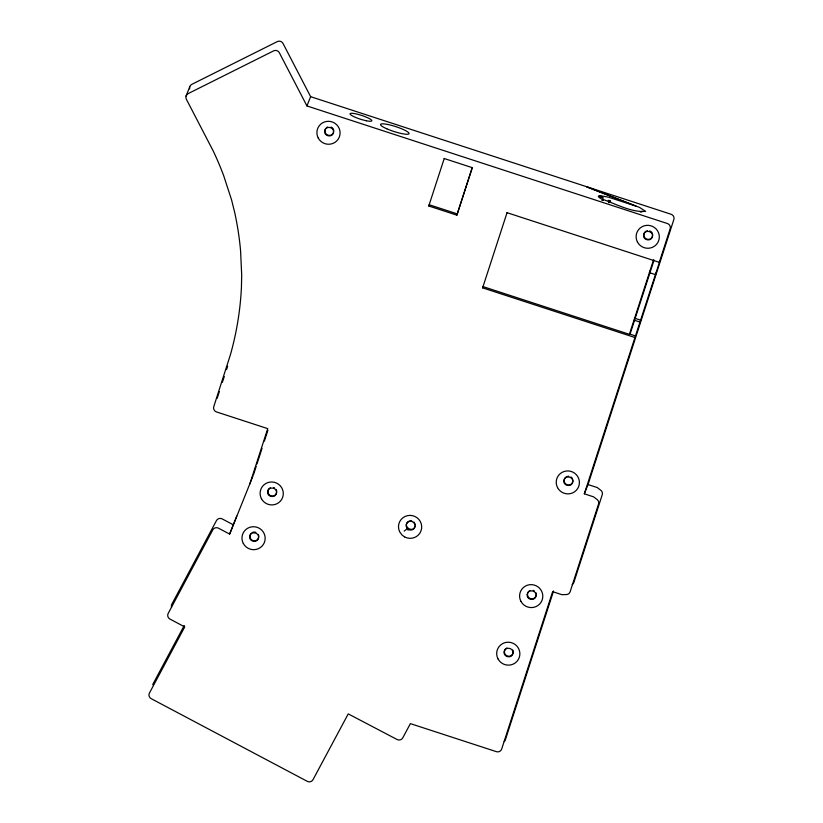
<?xml version="1.0" encoding="UTF-8"?>
<svg xmlns="http://www.w3.org/2000/svg" width="823" height="823" viewBox="0 0 823 823"><rect width="100%" height="100%" fill="white"/><g stroke="black" fill="none" stroke-linecap="round" stroke-linejoin="round"><path stroke-width="1.23" d="M600.306 196.234L600.255 197.129L601.088 197.211L600.337 195.658C598.187 195.154 601.551 197.314 600.337 195.658L608.423 197.17L636.2 206.213L586.82 186.883L639.677 207.499L645.633 211.377C631.015 212.56 615.254 203.59 601.243 198.806A13.343 2.304 18 0 1 599.483 195.72L600.975 197.181M408.095 529.21L407.971 530.074L408.321 529.354L407.118 528.294A4.403 4.218 48.3 0 1 406.387 524.313L407.364 522.667A4.444 4.362 27.4 0 1 413.29 522.255A4.444 4.362 27.4 0 1 414.36 528.057A4.444 4.362 27.4 0 1 408.64 529.601L408.321 529.354M249.77 484.099L267.732 428.629L216.5 411.932A4.228 4.166 21.7 0 1 213.774 406.644L230.43 354.682A310.353 305.642 21.7 0 0 241.427 287.443L241.695 275.139L240.563 250.542A311.67 306.938 21.7 0 0 234.637 212.252L231.551 199.824L223.609 175.464A321.67 316.783 21.7 0 0 213.291 151.123L186.348 99.202A4.228 4.156 21.7 0 1 188.158 93.606L273.637 50.861A4.228 4.156 21.7 0 1 279.316 52.703L306.948 105.941L667.412 223.537A4.228 4.156 21.7 0 1 670.148 228.804L659.295 262.321L506.968 212.663M253.453 474.83L256.19 466.384M256.971 463.977L262.053 448.298M264.389 441.066L267.907 430.213M444.153 158.489L472.258 167.655L456.878 215.153L428.773 205.987L444.245 158.489M456.878 215.153L472.258 167.655M659.295 262.321L659.923 260.757L634.945 337.523L482.617 287.865L507.061 212.653M482.617 287.865L483.101 286.641L629.41 334.333L653.524 259.945M630.346 333.274L654.048 260.099M236.746 516.165L229.638 534.086L218.476 528.171A4.228 4.156 21.7 0 0 212.787 529.868L168.18 613.433A4.228 4.156 21.7 0 0 169.95 619.071L184.743 626.91L149.447 693.028A4.228 4.156 21.7 0 0 151.216 698.676L307.318 781.356A4.228 4.156 21.7 0 0 313.018 779.659L348.242 713.891L397.098 739.517A4.228 4.156 21.7 0 0 402.786 737.83L410.379 723.623L496.392 751.666A4.228 4.156 21.7 0 0 501.691 749.023L552.645 591.675L561.924 594.679L566.8 594.525A4.228 4.156 21.7 0 0 570.154 591.706L598.527 504.098A4.228 4.156 21.7 0 0 597.436 499.808L593.578 496.835L584.33 493.821L634.945 337.523M553.56 590.945L505.384 739.754A4.228 4.156 21.7 0 1 504.201 741.554M584.33 493.821L588.013 484.572L673.842 219.535A4.228 4.156 21.7 0 0 671.105 214.268L310.631 96.672L283.009 43.444A4.228 4.156 21.7 0 0 277.33 41.592L191.852 84.337A4.228 4.156 21.7 0 0 189.66 88.905M219.35 391.583L217.457 397.386A4.228 4.166 21.7 0 0 217.272 398.291M222.385 382.294L224.278 376.492M226.531 369.599L227.662 366.153M415.173 526.031C413.218 533.921 401.686 525.99 408.434 521.391M229.638 534.086L252.98 476.013M186.08 96.024L189.763 86.754M306.948 105.941L310.631 96.672M428.773 205.987L429.256 204.762L457.372 213.929M650.149 270.777L649.409 272.65L655.437 274.604L656.178 272.732M642.269 211.254L641.601 211.881M184.249 625.48L153.14 683.759A4.228 4.156 21.7 0 0 152.759 684.777M600.09 196.008L600.79 197.036M404.227 531.123L407.313 528.592M602.971 200.143L601.85 200.195L603.362 200.401M409.216 521.01L411.757 520.815M640.335 212.005L640.942 212.036M602.282 197.366L603.146 198.158L601.88 197.211L602.683 197.674M588.013 484.572L597.272 487.566L601.119 490.539A4.228 4.156 21.7 0 1 602.22 494.829L573.847 582.437A4.228 4.156 21.7 0 1 573.466 583.27M608.207 200.328L610.645 201.131M634.78 318.264L640.798 320.229M634.029 320.137L640.057 322.102M629.544 333.994L635.572 335.959M603.166 200.246L602.58 199.989M233.331 524.817L222.169 518.902A4.228 4.156 21.7 0 0 216.47 520.599L171.863 604.164A4.228 4.156 21.7 0 0 171.575 607.333M414.01 522.07L415.193 524.323M513.213 652.248A4.424 4.362 21.7 0 1 506.34 655.52A4.424 4.362 21.7 0 1 506.845 647.968M512.77 650.026A4.424 4.362 21.7 0 1 513.141 651.106M258.381 534.641A4.424 4.362 21.7 0 1 256.591 540.258A4.424 4.362 21.7 0 1 250.758 538.942A4.424 4.362 21.7 0 1 251.529 533.088M252.496 532.481A4.424 4.362 21.7 0 1 255.881 532.368M536.277 594.772A4.434 4.362 21.7 0 1 529.467 598.156A4.434 4.362 21.7 0 1 529.847 590.595M533.222 590.358A4.434 4.362 21.7 0 1 534.261 590.863M535.794 592.55A4.434 4.362 21.7 0 1 536.185 593.63M276.209 489.634A4.434 4.362 21.7 0 1 274.409 495.539A4.434 4.362 21.7 0 1 268.421 493.697A4.434 4.362 21.7 0 1 270.222 487.792M273.586 487.494A4.434 4.362 21.7 0 1 274.635 487.967M572.88 479.747A4.434 4.362 21.7 0 1 569.866 484.809A4.434 4.362 21.7 0 1 564.465 482.227A4.434 4.362 21.7 0 1 566.543 476.702M567.623 476.332A4.434 4.362 21.7 0 1 568.775 476.25M570.956 476.97A4.434 4.362 21.7 0 1 572.489 478.667M333.747 131.639A4.434 4.362 21.7 0 1 327.698 135.085A4.434 4.362 21.7 0 1 325.836 128.378M326.649 127.575A4.434 4.362 21.7 0 1 327.647 127.009M331.031 127.02A4.434 4.362 21.7 0 1 333.747 130.497M652.608 234.195A4.434 4.362 21.7 0 1 649.162 239.318A4.434 4.362 21.7 0 1 643.946 235.851A4.434 4.362 21.7 0 1 647.392 230.728M649.676 230.893A4.434 4.362 21.7 0 1 652.228 233.115M572.911 584.011A4.228 4.156 21.7 0 1 572.201 584.597M267.66 491.794C266.847 497.359 276.075 498.409 276.477 492.771C277.279 487.195 268.061 486.156 267.66 491.794M527.224 594.576C526.309 600.152 535.536 601.356 536.02 595.698C536.946 590.101 527.687 588.898 527.224 594.576M563.92 480.663C563.014 486.208 572.222 487.453 572.705 481.805C573.61 476.26 564.403 475.025 563.92 480.663M249.75 536.452C248.783 541.987 257.959 543.355 258.515 537.707C259.482 532.172 250.295 530.814 249.75 536.452M324.735 131.001C323.727 136.525 332.893 137.986 333.49 132.338C334.508 126.814 325.332 125.353 324.735 131.001M504.293 651.26C502.472 656.62 511.381 659.254 512.801 653.801C514.632 648.442 505.723 645.808 504.293 651.26M643.781 234.36C641.94 239.699 650.839 242.374 652.279 236.921C654.12 231.582 645.222 228.907 643.781 234.36M609.154 201.841L608.958 202.725L609.73 200.411L609.154 201.841M366.328 120.765L362.305 119.767A11.419 1.975 17.9 0 1 350.053 113.728A11.419 1.975 17.9 0 1 363.745 116.156L367.552 117.699A11.419 1.975 17.9 0 1 366.328 120.765M404.556 536.884L402.108 535.104L399.649 531.761A11.604 11.429 21.7 0 1 401.151 519.457A11.635 11.45 21.7 0 1 416.901 517.626A11.635 11.45 21.7 0 1 419.925 533.078A11.635 11.45 21.7 0 1 404.556 536.884M637.444 242.013A11.625 11.45 21.7 0 0 657.526 243.032A11.625 11.45 21.7 0 0 648.195 225.337A11.625 11.45 21.7 0 0 637.444 242.013M557.552 487.638A11.625 11.45 21.7 0 0 577.633 488.615A11.625 11.45 21.7 0 0 568.271 470.941A11.625 11.45 21.7 0 0 557.552 487.638M498.018 658.925A11.625 11.45 21.7 0 0 518.099 659.881A11.625 11.45 21.7 0 0 508.707 642.218A11.625 11.45 21.7 0 0 498.018 658.925M243.31 543.458A11.625 11.45 21.7 0 0 263.391 544.415A11.625 11.45 21.7 0 0 254.009 526.741A11.625 11.45 21.7 0 0 243.31 543.458M261.426 498.676A11.625 11.45 21.7 0 0 281.507 499.684A11.625 11.45 21.7 0 0 272.166 482A11.625 11.45 21.7 0 0 261.426 498.676M318.234 138.038A11.625 11.45 21.7 0 0 338.315 138.984A11.625 11.45 21.7 0 0 328.922 121.32A11.625 11.45 21.7 0 0 318.234 138.038M520.928 601.346A11.625 11.45 21.7 0 0 541.009 602.323A11.625 11.45 21.7 0 0 531.637 584.639A11.625 11.45 21.7 0 0 520.928 601.346M386.82 128.81A15.009 2.603 17.9 0 0 409.052 133.696A15.009 2.603 17.9 0 0 388.487 124.623A15.009 2.603 17.9 0 0 386.82 128.81"/></g></svg>
